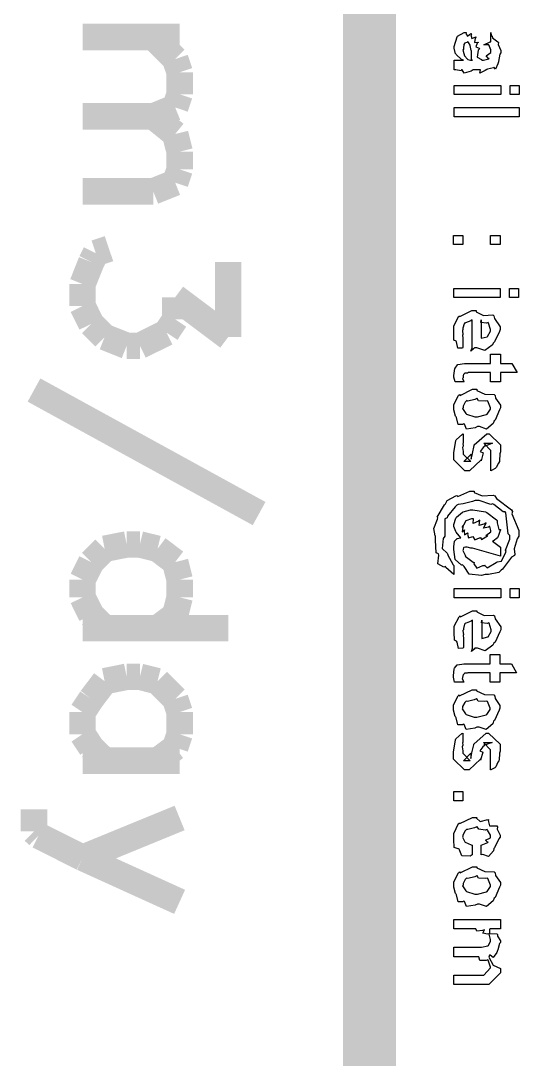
# Model space of a CAD drawing. Extents: x 0.1 to 11.6, y 0.3 to 16.2.
# Drawn here: x 1.4883 to 1.6766, y 0.8572 to 1.2494 of the extents above; entities that cross this region are included whole.
import ezdxf

# ---------------------------------------------------------------- set-up
doc = ezdxf.new("R2010")
doc.units = 0
doc.header["$MEASUREMENT"] = 0

msp = doc.modelspace()

# ---------------------------------------------------------------- linework, layer by layer
at = {"color": 0}
for points, const_width in [([(1.62001, 0.531685), (1.62001, 4.18001)], 0.02), ([(1.51167, 1.24333), (1.54833, 1.24333)], 0.01), ([(1.53836, 1.24333), (1.54665, 1.23497)], 0.01), ([(1.54665, 1.23497), (1.54833, 1.22998)], 0.01), ([(1.54833, 1.22998), (1.54833, 1.22168)], 0.01), ([(1.54833, 1.22168), (1.54665, 1.21669)], 0.01), ([(1.54665, 1.21669), (1.53836, 1.21332)], 0.01), ([(1.53836, 1.21332), (1.51167, 1.21332)], 0.01), ([(1.53836, 1.21332), (1.54665, 1.20665)], 0.01), ([(1.54665, 1.20665), (1.54833, 1.19998)], 0.01), ([(1.54833, 1.19998), (1.54833, 1.19331)], 0.01), ([(1.54833, 1.19331), (1.54665, 1.18831)], 0.01), ([(1.54665, 1.18831), (1.53836, 1.185)], 0.01), ([(1.53836, 1.185), (1.51167, 1.185)], 0.01), ([(1.51497, 1.15831), (1.51665, 1.16168)], 0.01), ([(1.51665, 1.16168), (1.52165, 1.16336)], 0.01), ([(1.51167, 1.15001), (1.51497, 1.15831)], 0.01), ([(1.56668, 1.15831), (1.56668, 1.12999)], 0.01), ([(1.51167, 1.14166), (1.51167, 1.15001)], 0.01), ([(1.56668, 1.12999), (1.54665, 1.14502)], 0.01), ([(1.54665, 1.14502), (1.54665, 1.13666)], 0.01), ([(1.51497, 1.13498), (1.51167, 1.14166)], 0.01), ([(1.54665, 1.13666), (1.54335, 1.13167)], 0.01), ([(1.52001, 1.12999), (1.51497, 1.13498)], 0.01), ([(1.52832, 1.12668), (1.52001, 1.12999)], 0.01), ([(1.53999, 1.12999), (1.53331, 1.12668)], 0.01), ([(1.54335, 1.13167), (1.53999, 1.12999)], 0.01), ([(1.53331, 1.12668), (1.52832, 1.12668)], 0.01), ([(1.57835, 1.06331), (1.49333, 1.10997)], 0.01), ([(1.52832, 1.05165), (1.52001, 1.05002)], 0.01), ([(1.53331, 1.05165), (1.52832, 1.05165)], 0.01), ([(1.53999, 1.05002), (1.53331, 1.05165)], 0.01), ([(1.52001, 1.05002), (1.51497, 1.04498)], 0.01), ([(1.54665, 1.04498), (1.53999, 1.05002)], 0.01), ([(1.51497, 1.04498), (1.51167, 1.03836)], 0.01), ([(1.54833, 1.03836), (1.54665, 1.04498)], 0.01), ([(1.51167, 1.03836), (1.51167, 1.03168)], 0.01), ([(1.54833, 1.03168), (1.54833, 1.03836)], 0.01), ([(1.51167, 1.03168), (1.51497, 1.02501)], 0.01), ([(1.54665, 1.02501), (1.54833, 1.03168)], 0.01), ([(1.51497, 1.02501), (1.52001, 1.02002)], 0.01), ([(1.53999, 1.02002), (1.54665, 1.02501)], 0.01), ([(1.56668, 1.02002), (1.51167, 1.02002)], 0.01), ([(1.52001, 1), (1.51497, 0.993326)], 0.01), ([(1.52832, 1.00168), (1.52001, 1)], 0.01), ([(1.53331, 1.00168), (1.52832, 1.00168)], 0.01), ([(1.53999, 1), (1.53331, 1.00168)], 0.01), ([(1.54665, 0.993326), (1.53999, 1)], 0.01), ([(1.51497, 0.993326), (1.51167, 0.988336)], 0.01), ([(1.54833, 0.988336), (1.54665, 0.993326)], 0.01), ([(1.51167, 0.988336), (1.51167, 0.979981)], 0.01), ([(1.54833, 0.979981), (1.54833, 0.988336)], 0.01), ([(1.51167, 0.979981), (1.51497, 0.974989)], 0.01), ([(1.54665, 0.974989), (1.54833, 0.979981)], 0.01), ([(1.51497, 0.974989), (1.52001, 0.969997)], 0.01), ([(1.53999, 0.969997), (1.54665, 0.974989)], 0.01), ([(1.54833, 0.969997), (1.51167, 0.969997)], 0.01), ([(1.49333, 0.943306), (1.49333, 0.95166)], 0.01), ([(1.54833, 0.948351), (1.51167, 0.933322)], 0.01), ([(1.49501, 0.941678), (1.49333, 0.943306)], 0.01), ([(1.51167, 0.933322), (1.49501, 0.941678)], 0.01), ([(1.54833, 0.916667), (1.51167, 0.933322)], 0.01)]:
    msp.add_lwpolyline(points, dxfattribs=dict(at, const_width=const_width))
for points in [[(1.65549, 1.23454), (1.65483, 1.23475), (1.65278, 1.23671), (1.65267, 1.23693), (1.6525, 1.23698), (1.65201, 1.23909), (1.65201, 1.23974), (1.65201, 1.23974), (1.6531, 1.24343), (1.65332, 1.24365), (1.65332, 1.24365), (1.65576, 1.24495), (1.65657, 1.24496), (1.65647, 1.24468), (1.65701, 1.2436), (1.65836, 1.24463), (1.65853, 1.24452), (1.65836, 1.24414), (1.65864, 1.24268), (1.66015, 1.24333), (1.66026, 1.24322), (1.66, 1.24284), (1.65972, 1.24127), (1.66108, 1.24137), (1.66114, 1.24127), (1.66075, 1.24099), (1.66015, 1.23953), (1.66151, 1.23909), (1.66157, 1.23888), (1.66108, 1.23834), (1.66075, 1.23573), (1.66233, 1.23476), (1.66243, 1.23454), (1.66243, 1.23454), (1.66308, 1.23454), (1.66308, 1.23454), (1.66308, 1.23454), (1.66515, 1.23508), (1.66525, 1.23519), (1.66493, 1.23524), (1.66407, 1.23622), (1.6659, 1.23741), (1.6659, 1.23779), (1.6659, 1.23844), (1.66515, 1.24029), (1.66504, 1.2404), (1.66461, 1.24029), (1.66325, 1.24029), (1.66564, 1.24143), (1.6659, 1.24148), (1.6659, 1.24495), (1.66585, 1.24468), (1.66612, 1.24376), (1.66635, 1.24365), (1.6665, 1.243), (1.66857, 1.24154), (1.66872, 1.24127), (1.66862, 1.24045), (1.6696, 1.23817), (1.6696, 1.23736), (1.66928, 1.23676), (1.66883, 1.2341), (1.66872, 1.23389), (1.66851, 1.23318), (1.66758, 1.23112), (1.66699, 1.23193), (1.66699, 1.23193), (1.66689, 1.23161), (1.66461, 1.23112), (1.66439, 1.23107), (1.66379, 1.23063), (1.66178, 1.22966), (1.662, 1.23085), (1.662, 1.23085), (1.65918, 1.23085), (1.65847, 1.23036), (1.65576, 1.2296), (1.65506, 1.23085), (1.65483, 1.23085), (1.65463, 1.23058), (1.65267, 1.23085), (1.65201, 1.23085), (1.65201, 1.23454), (1.65289, 1.23454), (1.65483, 1.23454), (1.65549, 1.23454)], [(1.65896, 1.23454), (1.65858, 1.23465), (1.65853, 1.23779), (1.65853, 1.23823), (1.65847, 1.23823), (1.6581, 1.24007), (1.6581, 1.24018), (1.6581, 1.24018), (1.6575, 1.24121), (1.65744, 1.24127), (1.65739, 1.24127), (1.65707, 1.24148), (1.65701, 1.24148), (1.65679, 1.24127), (1.65597, 1.24094), (1.65593, 1.24083), (1.65565, 1.24045), (1.65549, 1.23915), (1.65549, 1.23866), (1.65528, 1.23834), (1.65582, 1.23665), (1.65593, 1.23649), (1.65582, 1.23638), (1.65713, 1.23486), (1.65722, 1.23475), (1.65722, 1.23475), (1.65821, 1.23454), (1.65853, 1.23454), (1.65896, 1.23454)], [(1.65207, 1.22504), (1.66965, 1.22504), (1.66965, 1.22157), (1.65207, 1.22157), (1.65207, 1.22504)], [(1.67312, 1.22504), (1.6766, 1.22504), (1.6766, 1.22157), (1.67312, 1.22157), (1.67312, 1.22504)], [(1.65207, 1.21663), (1.6766, 1.21663), (1.6766, 1.21316), (1.65207, 1.21316), (1.65207, 1.21663)], [(1.65181, 1.16835), (1.65528, 1.16835), (1.65528, 1.16488), (1.65181, 1.16488), (1.65181, 1.16835)], [(1.66569, 1.16835), (1.66938, 1.16835), (1.66938, 1.16488), (1.66569, 1.16488), (1.66569, 1.16835)], [(1.65186, 1.14838), (1.66943, 1.14838), (1.66943, 1.14491), (1.65186, 1.14491), (1.65186, 1.14838)], [(1.6729, 1.14838), (1.67637, 1.14838), (1.67637, 1.14491), (1.6729, 1.14491), (1.6729, 1.14838)], [(1.65533, 1.12956), (1.65533, 1.12608), (1.65511, 1.12581), (1.65343, 1.12576), (1.65289, 1.1282), (1.65272, 1.12847), (1.65272, 1.12847), (1.65196, 1.12885), (1.65186, 1.13184), (1.65186, 1.13281), (1.65186, 1.13412), (1.65365, 1.1377), (1.65403, 1.13802), (1.65419, 1.13775), (1.65875, 1.13997), (1.66032, 1.13998), (1.66032, 1.13954), (1.66308, 1.13818), (1.66661, 1.13835), (1.66704, 1.13802), (1.66732, 1.13699), (1.66943, 1.1339), (1.66943, 1.13281), (1.66911, 1.13205), (1.66726, 1.12814), (1.66683, 1.12782), (1.66644, 1.12695), (1.66357, 1.12489), (1.66064, 1.12587), (1.65967, 1.12587), (1.65935, 1.12554), (1.65831, 1.12462), (1.65881, 1.12587), (1.65881, 1.12587), (1.65881, 1.1365), (1.65826, 1.13612), (1.65636, 1.13531), (1.65619, 1.13542), (1.65619, 1.13542), (1.65576, 1.13493), (1.65533, 1.13336), (1.65533, 1.13281), (1.65511, 1.13249), (1.65533, 1.13086), (1.65533, 1.13086), (1.65517, 1.13075), (1.65533, 1.12956), (1.65533, 1.12956)], [(1.66228, 1.1365), (1.66228, 1.12956), (1.66228, 1.12956), (1.6645, 1.1301), (1.66465, 1.13021), (1.66465, 1.13021), (1.66575, 1.13216), (1.66575, 1.13281), (1.66575, 1.13281), (1.66499, 1.13526), (1.66488, 1.13542), (1.66422, 1.13526), (1.66211, 1.13542), (1.66228, 1.1365), (1.66228, 1.1365)], [(1.65582, 1.11306), (1.65235, 1.11306), (1.65235, 1.11306), (1.65192, 1.11486), (1.65192, 1.11545), (1.65192, 1.11545), (1.65224, 1.11811), (1.65235, 1.11827), (1.65235, 1.11827), (1.65332, 1.11952), (1.65343, 1.11958), (1.65343, 1.11958), (1.65588, 1.12001), (1.65668, 1.12001), (1.66581, 1.12001), (1.66581, 1.12348), (1.66949, 1.12348), (1.66949, 1.12001), (1.67383, 1.12001), (1.67578, 1.11654), (1.66949, 1.11654), (1.66949, 1.11306), (1.66581, 1.11306), (1.66581, 1.11654), (1.65733, 1.11654), (1.65713, 1.11637), (1.65608, 1.11637), (1.65603, 1.11632), (1.65593, 1.11616), (1.6556, 1.11578), (1.6556, 1.11567), (1.65543, 1.11545), (1.65539, 1.1148), (1.65539, 1.11458), (1.65522, 1.11437), (1.65571, 1.11323), (1.65582, 1.11306)], [(1.66058, 1.11024), (1.6606, 1.10975), (1.66357, 1.1084), (1.66715, 1.10829), (1.66754, 1.10786), (1.66769, 1.10693), (1.66949, 1.10422), (1.66949, 1.1033), (1.66917, 1.10254), (1.66749, 1.09863), (1.6671, 1.09831), (1.66678, 1.09738), (1.66422, 1.09516), (1.66163, 1.09614), (1.66081, 1.09614), (1.66, 1.09565), (1.65674, 1.09516), (1.65593, 1.09706), (1.6556, 1.09722), (1.65537, 1.09695), (1.65354, 1.09695), (1.65294, 1.09955), (1.65278, 1.09983), (1.65256, 1.1001), (1.65192, 1.10254), (1.6519, 1.1033), (1.65192, 1.10455), (1.65369, 1.10797), (1.65408, 1.10829), (1.65424, 1.10796), (1.65896, 1.11024), (1.66058, 1.11024)], [(1.6606, 1.10677), (1.65978, 1.10639), (1.65717, 1.10574), (1.65674, 1.10596), (1.65668, 1.1059), (1.65619, 1.10541), (1.65537, 1.10384), (1.65539, 1.1033), (1.65517, 1.10303), (1.65647, 1.10107), (1.65668, 1.10091), (1.65668, 1.10091), (1.65978, 1.09983), (1.66081, 1.09983), (1.66081, 1.09983), (1.66428, 1.10075), (1.6645, 1.10091), (1.6645, 1.10091), (1.66581, 1.1027), (1.66581, 1.1033), (1.66581, 1.1033), (1.66471, 1.10574), (1.6645, 1.1059), (1.66374, 1.10574), (1.66124, 1.10585), (1.66075, 1.10677), (1.6606, 1.10677)], [(1.65543, 1.09337), (1.65543, 1.0899), (1.65533, 1.08968), (1.65543, 1.08903), (1.65543, 1.08882), (1.65522, 1.08827), (1.65543, 1.08675), (1.65543, 1.08621), (1.65543, 1.08577), (1.65826, 1.08296), (1.65717, 1.08295), (1.65565, 1.08296), (1.65847, 1.08577), (1.65847, 1.08382), (1.6589, 1.08599), (1.65956, 1.08903), (1.65956, 1.08925), (1.66433, 1.09337), (1.66521, 1.09337), (1.66954, 1.08925), (1.66954, 1.08664), (1.66928, 1.08583), (1.66917, 1.08322), (1.66911, 1.08295), (1.66872, 1.08241), (1.66792, 1.08067), (1.66781, 1.08057), (1.66754, 1.08035), (1.66607, 1.07954), (1.66585, 1.07948), (1.66585, 1.08295), (1.66585, 1.08295), (1.66585, 1.08377), (1.66585, 1.08404), (1.66585, 1.08404), (1.66585, 1.08583), (1.66585, 1.08642), (1.66585, 1.08708), (1.66325, 1.0899), (1.66456, 1.0899), (1.6665, 1.0899), (1.66368, 1.08881), (1.66368, 1.08925), (1.66347, 1.08859), (1.66297, 1.08822), (1.66189, 1.0867), (1.66303, 1.08626), (1.66303, 1.08621), (1.66217, 1.08317), (1.66217, 1.08361), (1.65782, 1.07948), (1.65761, 1.07948), (1.65608, 1.07948), (1.65196, 1.0836), (1.65196, 1.08621), (1.65196, 1.08621), (1.65267, 1.09093), (1.65283, 1.0912), (1.65283, 1.0912), (1.65511, 1.09332), (1.65543, 1.09337)], [(1.65457, 1.05415), (1.65457, 1.05415), (1.65272, 1.05632), (1.65261, 1.05654), (1.65261, 1.05654), (1.65196, 1.05848), (1.65196, 1.05914), (1.65196, 1.05914), (1.65267, 1.06153), (1.65283, 1.06174), (1.65289, 1.06196), (1.65511, 1.0638), (1.65543, 1.06391), (1.65543, 1.06391), (1.65821, 1.06478), (1.65913, 1.06478), (1.65913, 1.06478), (1.6639, 1.06391), (1.66433, 1.0637), (1.66433, 1.0637), (1.66803, 1.06098), (1.66824, 1.06066), (1.66824, 1.05984), (1.66889, 1.05729), (1.66954, 1.05724), (1.66954, 1.05718), (1.66932, 1.05659), (1.66878, 1.05501), (1.66868, 1.0548), (1.6684, 1.0542), (1.66672, 1.05295), (1.6665, 1.05284), (1.66954, 1.05067), (1.66954, 1.0472), (1.6589, 1.05024), (1.65831, 1.05019), (1.65696, 1.05067), (1.65653, 1.05067), (1.65631, 1.05057), (1.65571, 1.05051), (1.65565, 1.05046), (1.65549, 1.05035), (1.65543, 1.04981), (1.65543, 1.04959), (1.65528, 1.04943), (1.65614, 1.04763), (1.65631, 1.04742), (1.65619, 1.04725), (1.65924, 1.04498), (1.65956, 1.04481), (1.6594, 1.04438), (1.6606, 1.04264), (1.66287, 1.04373), (1.66368, 1.04373), (1.66362, 1.04367), (1.6645, 1.04281), (1.66786, 1.04482), (1.66824, 1.04503), (1.66824, 1.04503), (1.66986, 1.0453), (1.6715, 1.04872), (1.67171, 1.04916), (1.67144, 1.04948), (1.67301, 1.05366), (1.67301, 1.05501), (1.67242, 1.05561), (1.67156, 1.06364), (1.67128, 1.06391), (1.67057, 1.06402), (1.66704, 1.06673), (1.6665, 1.06695), (1.6659, 1.06673), (1.66146, 1.06825), (1.66, 1.06825), (1.6589, 1.06782), (1.65539, 1.067), (1.65354, 1.06679), (1.65306, 1.06652), (1.65246, 1.06581), (1.64947, 1.06228), (1.64936, 1.06174), (1.64849, 1.06131), (1.64849, 1.05642), (1.64849, 1.0548), (1.64785, 1.05387), (1.64746, 1.05013), (1.64936, 1.04834), (1.64958, 1.04785), (1.64953, 1.04785), (1.65169, 1.04395), (1.65196, 1.04373), (1.65196, 1.04026), (1.65196, 1.04026), (1.64893, 1.04297), (1.64871, 1.0433), (1.64817, 1.04308), (1.64583, 1.04427), (1.64621, 1.04764), (1.64611, 1.04807), (1.64524, 1.0485), (1.64501, 1.05322), (1.64501, 1.0548), (1.64481, 1.05485), (1.64437, 1.05762), (1.64572, 1.06125), (1.64589, 1.06174), (1.64561, 1.06201), (1.64839, 1.06662), (1.64871, 1.06695), (1.64871, 1.06695), (1.64942, 1.0682), (1.65261, 1.07004), (1.65306, 1.0702), (1.65343, 1.06972), (1.65799, 1.07173), (1.65956, 1.07173), (1.65956, 1.07129), (1.6626, 1.07004), (1.66672, 1.07031), (1.66738, 1.06999), (1.66797, 1.06896), (1.67367, 1.06478), (1.6741, 1.06413), (1.67378, 1.06326), (1.67649, 1.05691), (1.67649, 1.0548), (1.67578, 1.05382), (1.67469, 1.04997), (1.67497, 1.04791), (1.67475, 1.04742), (1.67372, 1.04688), (1.67031, 1.04232), (1.66976, 1.04199), (1.66894, 1.04102), (1.66499, 1.04026), (1.66368, 1.04026), (1.66233, 1.03988), (1.65767, 1.04037), (1.65582, 1.04335), (1.65522, 1.04395), (1.65479, 1.04378), (1.65235, 1.04595), (1.65196, 1.0497), (1.65196, 1.05089), (1.65196, 1.05089), (1.65213, 1.05273), (1.65218, 1.05284), (1.65218, 1.05284), (1.65315, 1.05387), (1.65326, 1.05393), (1.65326, 1.05393), (1.65424, 1.05414), (1.65457, 1.05415)], [(1.65935, 1.06131), (1.65858, 1.06131), (1.65647, 1.0606), (1.65631, 1.06044), (1.65603, 1.05984), (1.65506, 1.058), (1.65543, 1.0587), (1.65543, 1.0587), (1.65528, 1.05821), (1.65506, 1.05648), (1.65588, 1.05718), (1.65588, 1.05718), (1.65576, 1.0568), (1.65588, 1.05534), (1.65701, 1.05599), (1.65717, 1.05588), (1.65701, 1.05556), (1.65744, 1.05409), (1.65913, 1.05469), (1.65935, 1.05458), (1.65924, 1.05442), (1.65983, 1.05339), (1.66157, 1.05414), (1.66217, 1.05414), (1.66211, 1.05414), (1.66238, 1.05355), (1.66461, 1.0549), (1.66476, 1.05501), (1.66461, 1.05496), (1.66396, 1.05501), (1.66585, 1.05648), (1.66585, 1.05697), (1.66585, 1.05697), (1.66547, 1.05838), (1.66542, 1.05849), (1.66493, 1.05821), (1.66314, 1.05778), (1.66417, 1.05973), (1.66411, 1.05979), (1.66357, 1.05941), (1.66151, 1.05887), (1.66178, 1.06087), (1.66174, 1.06087), (1.66124, 1.06044), (1.65924, 1.05957), (1.65935, 1.06131), (1.65935, 1.06131)], [(1.65207, 1.03499), (1.66965, 1.03499), (1.66965, 1.03152), (1.65207, 1.03152), (1.65207, 1.03499)], [(1.67312, 1.03499), (1.6766, 1.03499), (1.6766, 1.03152), (1.67312, 1.03152), (1.67312, 1.03499)], [(1.65554, 1.01617), (1.65554, 1.0127), (1.65533, 1.01242), (1.65365, 1.01237), (1.6531, 1.01481), (1.65294, 1.01508), (1.65294, 1.01508), (1.65218, 1.01546), (1.65207, 1.01845), (1.65207, 1.01942), (1.65207, 1.02073), (1.65386, 1.02431), (1.65424, 1.02463), (1.6544, 1.02436), (1.65896, 1.02658), (1.66054, 1.02658), (1.66054, 1.02615), (1.66331, 1.0248), (1.66683, 1.02496), (1.66726, 1.02463), (1.66754, 1.0236), (1.66965, 1.02051), (1.66965, 1.01942), (1.66932, 1.01866), (1.66749, 1.01476), (1.66704, 1.01443), (1.66667, 1.01356), (1.66379, 1.0115), (1.66086, 1.01248), (1.65989, 1.01248), (1.65956, 1.01215), (1.65853, 1.01123), (1.65901, 1.01248), (1.65901, 1.01248), (1.65901, 1.02311), (1.65847, 1.02273), (1.65657, 1.02192), (1.65642, 1.02203), (1.65642, 1.02203), (1.65597, 1.02154), (1.65554, 1.01997), (1.65554, 1.01942), (1.65533, 1.0191), (1.65554, 1.01747), (1.65554, 1.01747), (1.65539, 1.01736), (1.65554, 1.01617), (1.65554, 1.01617)], [(1.66249, 1.02311), (1.66249, 1.01617), (1.66249, 1.01617), (1.66471, 1.01671), (1.66488, 1.01682), (1.66488, 1.01682), (1.66596, 1.01877), (1.66596, 1.01942), (1.66596, 1.01942), (1.66521, 1.02187), (1.6651, 1.02203), (1.66444, 1.02186), (1.66233, 1.02203), (1.66249, 1.02311), (1.66249, 1.02311)], [(1.65565, 0.999676), (1.65218, 0.999672), (1.65218, 0.999672), (1.65175, 1.00147), (1.65175, 1.00206), (1.65175, 1.00206), (1.65207, 1.00472), (1.65218, 1.00488), (1.65218, 1.00488), (1.65315, 1.00613), (1.65326, 1.00619), (1.65326, 1.00619), (1.65571, 1.00662), (1.65653, 1.00662), (1.66564, 1.00662), (1.66564, 1.01009), (1.66932, 1.01009), (1.66932, 1.00662), (1.67367, 1.00662), (1.67562, 1.00315), (1.66932, 1.00314), (1.66932, 0.999675), (1.66564, 0.999675), (1.66564, 1.00314), (1.65717, 1.00315), (1.65696, 1.00298), (1.65593, 1.00298), (1.65588, 1.00293), (1.65576, 1.00277), (1.65543, 1.00239), (1.65543, 1.00228), (1.65528, 1.00206), (1.65522, 1.00141), (1.65522, 1.00119), (1.65506, 1.00097), (1.65554, 0.999837), (1.65565, 0.999676)], [(1.66043, 0.996803), (1.66043, 0.996312), (1.66342, 0.994954), (1.66699, 0.994847), (1.66738, 0.994413), (1.66754, 0.993492), (1.66932, 0.990776), (1.66932, 0.989857), (1.669, 0.989099), (1.66732, 0.98519), (1.66694, 0.984867), (1.66661, 0.983942), (1.66407, 0.981719), (1.66146, 0.982694), (1.66064, 0.982694), (1.65983, 0.982206), (1.65657, 0.981719), (1.65576, 0.983615), (1.65543, 0.983782), (1.65522, 0.983508), (1.65338, 0.983508), (1.65278, 0.986114), (1.65261, 0.986385), (1.6524, 0.986657), (1.65175, 0.989099), (1.65175, 0.989858), (1.65175, 0.991104), (1.65354, 0.994522), (1.65392, 0.994846), (1.65408, 0.994521), (1.65881, 0.996801), (1.66043, 0.996803)], [(1.66043, 0.993329), (1.65961, 0.992949), (1.65701, 0.992297), (1.65657, 0.992517), (1.65653, 0.992461), (1.65603, 0.991972), (1.65522, 0.9904), (1.65522, 0.989858), (1.655, 0.989583), (1.65631, 0.987633), (1.65653, 0.987469), (1.65653, 0.987469), (1.65961, 0.986382), (1.66064, 0.986382), (1.66064, 0.986382), (1.66411, 0.987308), (1.66433, 0.987468), (1.66433, 0.987468), (1.66564, 0.989258), (1.66564, 0.989857), (1.66564, 0.989857), (1.66456, 0.992297), (1.66433, 0.992458), (1.66357, 0.992297), (1.66108, 0.992408), (1.6606, 0.993326), (1.66043, 0.993329)], [(1.65528, 0.980362), (1.65528, 0.976887), (1.65517, 0.976669), (1.65528, 0.976019), (1.65528, 0.975804), (1.65506, 0.975261), (1.65528, 0.973743), (1.65528, 0.9732), (1.65528, 0.972767), (1.6581, 0.969943), (1.65701, 0.969943), (1.65549, 0.969946), (1.65831, 0.972767), (1.65831, 0.970814), (1.65875, 0.972982), (1.6594, 0.976022), (1.6594, 0.976239), (1.66417, 0.980362), (1.66504, 0.980362), (1.66938, 0.976238), (1.66938, 0.973633), (1.66911, 0.972819), (1.669, 0.970217), (1.66894, 0.969947), (1.66857, 0.969401), (1.66775, 0.967665), (1.66764, 0.967557), (1.66738, 0.967339), (1.6659, 0.966528), (1.66569, 0.966471), (1.66569, 0.969946), (1.66569, 0.969946), (1.66569, 0.970757), (1.66569, 0.971029), (1.66569, 0.971029), (1.66569, 0.972819), (1.66569, 0.973415), (1.66569, 0.974067), (1.66308, 0.976887), (1.66439, 0.976887), (1.66635, 0.976887), (1.66351, 0.975803), (1.66351, 0.976238), (1.66331, 0.975588), (1.66282, 0.975206), (1.66174, 0.973687), (1.66287, 0.973253), (1.66287, 0.973199), (1.662, 0.970163), (1.662, 0.970596), (1.65767, 0.966471), (1.65744, 0.966474), (1.65593, 0.966471), (1.65181, 0.970596), (1.65181, 0.9732), (1.65181, 0.9732), (1.6525, 0.977921), (1.65267, 0.978192), (1.65267, 0.978192), (1.65494, 0.980304), (1.65528, 0.980362)], [(1.65186, 0.958333), (1.65533, 0.958333), (1.65533, 0.954861), (1.65186, 0.954861), (1.65186, 0.958333)], [(1.65881, 0.938097), (1.65881, 0.934407), (1.6581, 0.933974), (1.65494, 0.934082), (1.65392, 0.936524), (1.6536, 0.936794), (1.65354, 0.936742), (1.65207, 0.937175), (1.65186, 0.94016), (1.65186, 0.941136), (1.65186, 0.942493), (1.65365, 0.946236), (1.65403, 0.94656), (1.65419, 0.946235), (1.6589, 0.948514), (1.66054, 0.948514), (1.66043, 0.948299), (1.66183, 0.947047), (1.66476, 0.947807), (1.6651, 0.947647), (1.66482, 0.947372), (1.66531, 0.945421), (1.66813, 0.945367), (1.66835, 0.945042), (1.66829, 0.944171), (1.66943, 0.941894), (1.66943, 0.941135), (1.66894, 0.940429), (1.66726, 0.937067), (1.66704, 0.936794), (1.66683, 0.935981), (1.66499, 0.933811), (1.66282, 0.934517), (1.66228, 0.93441), (1.66228, 0.938099), (1.66228, 0.938099), (1.66471, 0.939074), (1.66488, 0.939182), (1.66461, 0.939236), (1.66385, 0.939995), (1.66575, 0.940863), (1.66575, 0.941135), (1.66575, 0.94184), (1.66465, 0.943793), (1.66444, 0.943954), (1.66368, 0.943793), (1.66129, 0.944065), (1.66069, 0.945042), (1.66054, 0.945042), (1.65972, 0.944661), (1.65713, 0.943954), (1.65668, 0.944011), (1.65663, 0.943956), (1.65614, 0.943468), (1.65533, 0.941896), (1.65533, 0.941354), (1.65511, 0.941079), (1.65603, 0.939343), (1.65619, 0.939182), (1.65619, 0.939182), (1.65847, 0.938153), (1.65881, 0.938097)], [(1.66058, 0.929958), (1.66058, 0.929471), (1.66357, 0.928114), (1.66715, 0.928006), (1.66754, 0.927572), (1.66769, 0.92665), (1.66949, 0.923936), (1.66949, 0.923014), (1.66917, 0.922254), (1.66749, 0.918349), (1.6671, 0.918025), (1.66678, 0.917101), (1.66422, 0.914878), (1.66163, 0.915853), (1.66081, 0.915853), (1.66, 0.915365), (1.65674, 0.914876), (1.65593, 0.916775), (1.6556, 0.91694), (1.65537, 0.916668), (1.65354, 0.916668), (1.65294, 0.919271), (1.65278, 0.919544), (1.65256, 0.919817), (1.6519, 0.922257), (1.6519, 0.923017), (1.6519, 0.924264), (1.65369, 0.927682), (1.65408, 0.928006), (1.65424, 0.927681), (1.65896, 0.929958), (1.66058, 0.929958)], [(1.66058, 0.926486), (1.65978, 0.926107), (1.65717, 0.925456), (1.65674, 0.925672), (1.65668, 0.925618), (1.65619, 0.925131), (1.65537, 0.92356), (1.65539, 0.923017), (1.65517, 0.922743), (1.65647, 0.920792), (1.65668, 0.920628), (1.65668, 0.920628), (1.65978, 0.919542), (1.66081, 0.919542), (1.66081, 0.919542), (1.66428, 0.920468), (1.6645, 0.920628), (1.6645, 0.920628), (1.66579, 0.922418), (1.66579, 0.923014), (1.66579, 0.923014), (1.66471, 0.925456), (1.6645, 0.925618), (1.66374, 0.925456), (1.66124, 0.925565), (1.66075, 0.926486), (1.66058, 0.926486)], [(1.65192, 0.909996), (1.66949, 0.909993), (1.66949, 0.906521), (1.66558, 0.906519), (1.66531, 0.906358), (1.66542, 0.904729), (1.66818, 0.904568), (1.6684, 0.904351), (1.66835, 0.903753), (1.66949, 0.901964), (1.66949, 0.901311), (1.66917, 0.900878), (1.66857, 0.898492), (1.6684, 0.898275), (1.66818, 0.897568), (1.66672, 0.895671), (1.66558, 0.896592), (1.66536, 0.896539), (1.6651, 0.895833), (1.66678, 0.892796), (1.66949, 0.891547), (1.66949, 0.891114), (1.66949, 0.889811), (1.66515, 0.885471), (1.66362, 0.885469), (1.65192, 0.885471), (1.65192, 0.888944), (1.66189, 0.888943), (1.66319, 0.888944), (1.66581, 0.891764), (1.66581, 0.891979), (1.66581, 0.891979), (1.66488, 0.89464), (1.66471, 0.894803), (1.66407, 0.894533), (1.66168, 0.894532), (1.66135, 0.895889), (1.66124, 0.895889), (1.65192, 0.895889), (1.65192, 0.899576), (1.66233, 0.899576), (1.66233, 0.899576), (1.66476, 0.900118), (1.66493, 0.900226), (1.66493, 0.900226), (1.66581, 0.901856), (1.66581, 0.902399), (1.66581, 0.902399), (1.66525, 0.904404), (1.66515, 0.904569), (1.66461, 0.904513), (1.66282, 0.904893), (1.66342, 0.906086), (1.66342, 0.906086), (1.66276, 0.905868), (1.6606, 0.905651), (1.66026, 0.906521), (1.66015, 0.906521), (1.65192, 0.906521), (1.65192, 0.909996)]]:
    msp.add_lwpolyline(points, close=True, dxfattribs=at)

doc.saveas('drawing.dxf')
